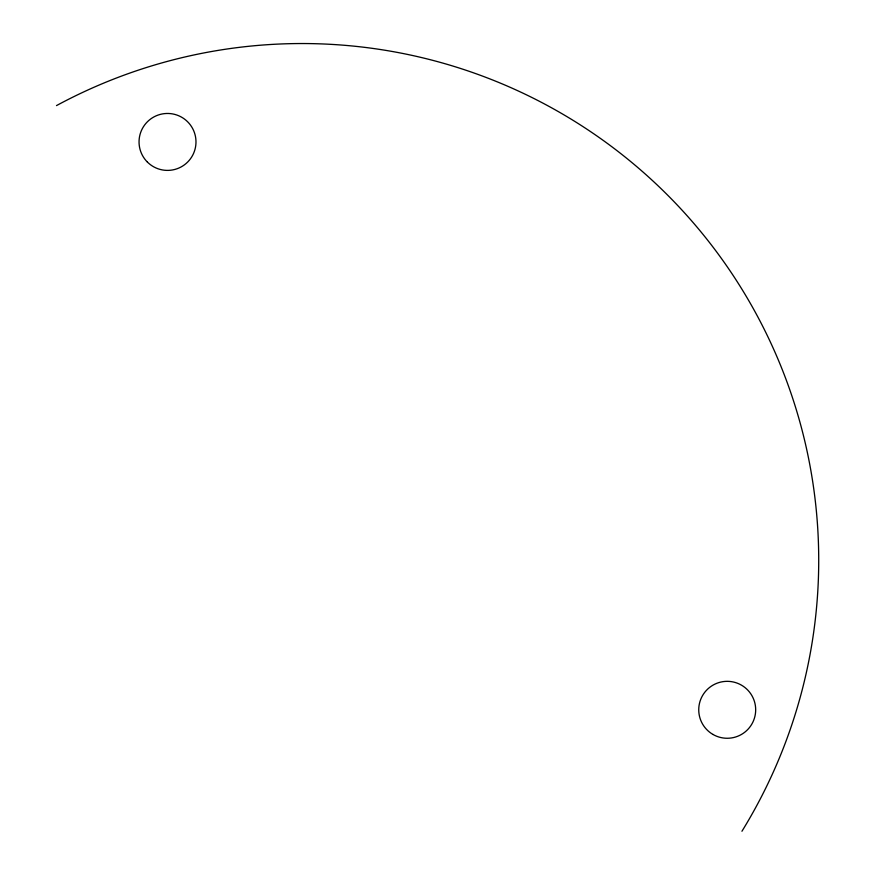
<?xml version="1.0" encoding="UTF-8"?>
<svg xmlns="http://www.w3.org/2000/svg" width="875" height="875" viewBox="0 0 875 875"><rect width="100%" height="100%" fill="white"/><g stroke="black" fill="none" stroke-linecap="round" stroke-linejoin="round"><path stroke-width="1.31" d="M56.492 105.591A516.709 516.709 0 0 1 741.945 831.25M147.383 162.061A28.47 28.47 0 0 0 195.016 149.297A28.47 28.47 0 0 0 160.147 114.428A28.47 28.47 0 0 0 147.383 162.061M712.972 734.453A28.47 28.47 0 0 0 755.683 709.8A28.47 28.47 0 0 0 712.972 685.147A28.47 28.47 0 0 0 712.972 734.453"/></g></svg>
